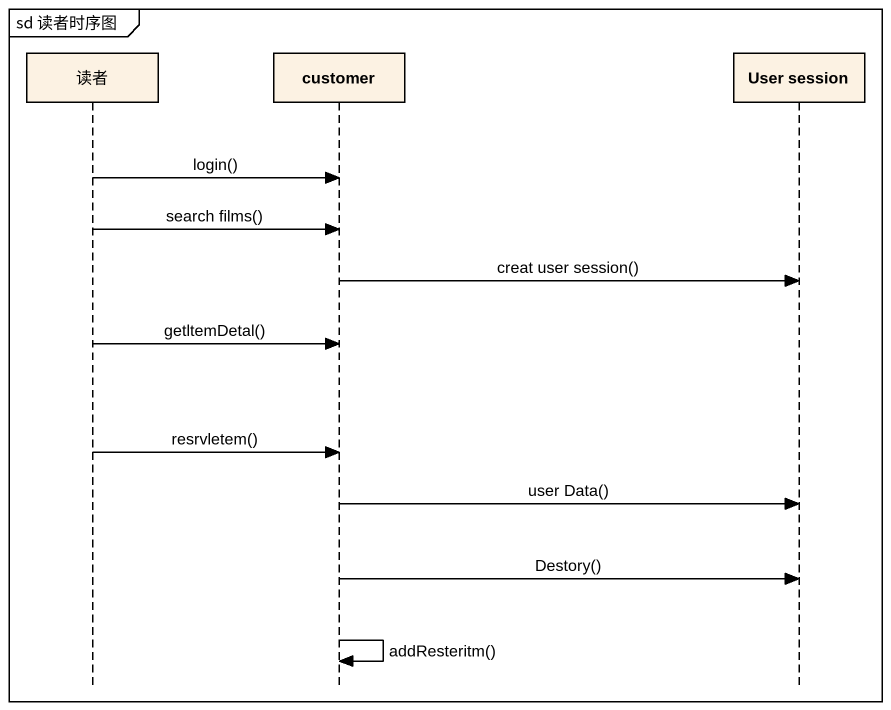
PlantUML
@startuml
mainframe sd 读者时序图
hide footbox
participant 读者
participant customer
participant "User session" as User_session

读者 -> customer : login()
读者 -> customer : search films()
customer -> User_session : creat user session()
读者 -> customer : getltemDetal()
读者 -> customer : resrvletem()
customer -> User_session : user Data()
customer -> User_session : Destory()
customer -> customer : addResteritm()
@enduml
